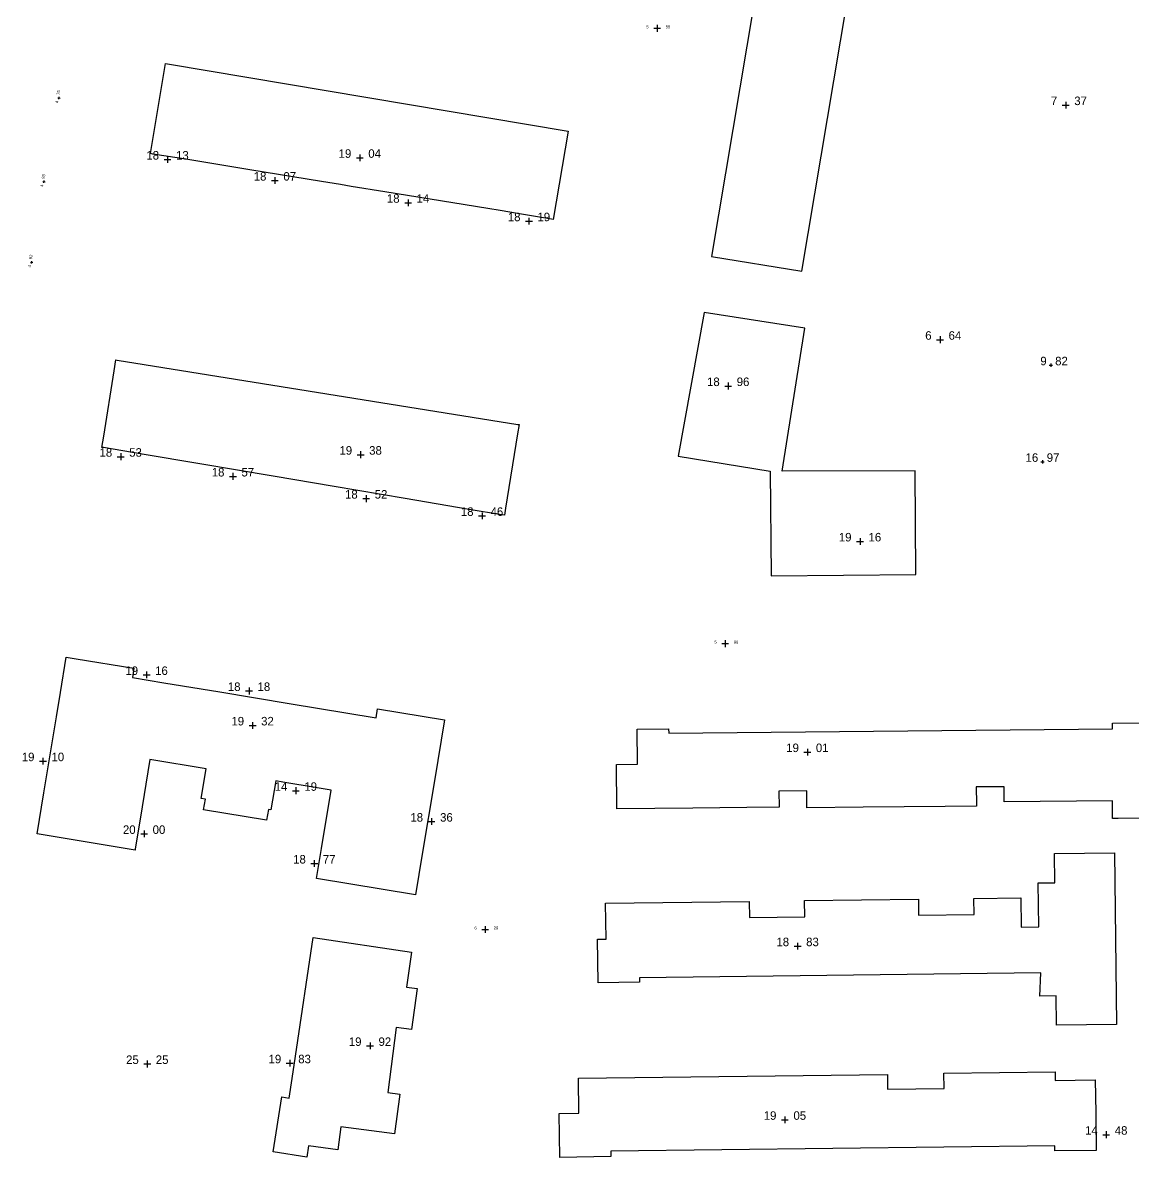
# Model space of a CAD drawing. Header units: inches. Extents: x 179019 to 255520, y 666000 to 809980.
# Drawn here: x 255200 to 255330.5, y 809463.5 to 809596.8 of the extents above; entities that cross this region are included whole.
import ezdxf
from ezdxf.enums import TextEntityAlignment as Align

# ---------------------------------------------------------------- set-up
doc = ezdxf.new("R2010")
doc.units = ezdxf.units.IN
doc.header["$MEASUREMENT"] = 0
for name, color, linetype in [('building levels', 6, 'Continuous'), ('orig buildings', 3, 'Continuous'), ('street levels', 5, 'Continuous')]:
    doc.layers.add(name, color=color, linetype=linetype)
doc.styles.add('hebtxt', font='hebtxt')

# ---------------------------------------------------------------- blocks, each defined once
blk = doc.blocks.new('1505')
for points in [[(-0.4, 0), (0.4, 0)], [(0, 0.4), (0, -0.4)]]:
    blk.add_lwpolyline(points)
at = {"style": 'hebtxt'}
blk.add_attdef('METER', text='', height=2, dxfattribs=at).set_placement((-1, 0), align=Align.RIGHT)
blk.add_attdef('CENTIMETER', (1, 0), '', height=2, dxfattribs=at)
blk = doc.blocks.new('1503')
for points in [[(-0.4, 0), (0.4, 0)], [(0, 0.4), (0, -0.4)]]:
    blk.add_lwpolyline(points)
at = {"style": 'hebtxt'}
blk.add_attdef('METER', text='', height=2, dxfattribs=at).set_placement((-1, 0), align=Align.RIGHT)
blk.add_attdef('CENTIMETER', (1, 0), '', height=2, dxfattribs=at)

msp = doc.modelspace()

# ---------------------------------------------------------------- linework, layer by layer
at = {"layer": 'orig buildings'}
for points, elevation in [([(255291.53, 809567.59), (255299.82, 809617), (255289.22, 809618.78), (255280.92, 809569.31), (255291.53, 809567.59)], 19.83), ([(255291.89, 809560.88), (255280.06, 809562.73), (255277.03, 809545.85), (255287.8, 809544.09), (255287.92, 809531.8), (255304.93, 809531.96), (255304.85, 809544.15), (255289.22, 809544.12)], 20.07), ([(255319.6, 809485.19), (255272.47, 809484.61), (255272.47, 809484.08), (255267.61, 809484.02), (255267.55, 809489.12), (255268.55, 809489.14), (255268.49, 809493.35), (255285.34, 809493.55), (255285.37, 809491.67), (255291.88, 809491.75), (255291.86, 809493.67), (255305.22, 809493.83), (255305.24, 809491.94), (255311.76, 809492.02), (255311.74, 809493.91), (255317.27, 809493.98), (255317.31, 809490.55), (255319.36, 809490.57), (255319.3, 809495.74), (255321.24, 809495.77), (255321.2, 809499.18), (255328.26, 809499.26), (255328.51, 809479.12), (255321.44, 809479.03), (255321.39, 809482.48), (255319.49, 809482.45), (255319.6, 809485.19)], 20.15)]:
    msp.add_lwpolyline(points, close=True, dxfattribs=dict(at, elevation=elevation))
for points in [[(255264.08, 809584.04, 20.01), (255262.34, 809573.68, 20.02), (255262.12, 809573.72, 20.02), (255258.14, 809574.37, 20.03), (255256.1, 809574.7, 20.03), (255254.65, 809574.94, 20.03), (255250.55, 809575.61, 20.04), (255242.57, 809576.91, 20.05), (255238.61, 809577.55, 20.06), (255237.34, 809577.76, 20.06), (255235.13, 809578.12, 20.07), (255226.69, 809579.5, 20.08), (255219.17, 809580.73, 20.09), (255215.31, 809581.35, 20.1), (255215.02, 809581.4, 20.1), (255216.8, 809591.98, 20.13), (255217.05, 809591.94, 20.13), (255264.08, 809584.04, 20.01)], [(255256.25, 809538.98, 20.51), (255252.46, 809539.62, 20.51), (255244.95, 809540.89, 20.51), (255236.6, 809542.3, 20.51), (255229.44, 809543.51, 20.51), (255220.82, 809544.96, 20.52), (255214.05, 809546.11, 20.52), (255209.52, 809546.87, 20.52), (255209.33, 809546.9, 20.52), (255209.54, 809548.2, 20.5), (255210.78, 809555.89, 20.41), (255210.98, 809557.17, 20.39), (255211.11, 809557.15, 20.39), (255258.19, 809549.59, 20.52), (255258.32, 809549.57, 20.52), (255258.15, 809548.47, 20.52), (255256.75, 809539.75, 20.51), (255256.61, 809538.92, 20.51)], [(255249.56, 809514.88, 20.1), (255248.38, 809507.73, 20.15), (255246.95, 809499.13, 20.2), (255246.16, 809494.33, 20.23), (255234.55, 809496.26, 20.18), (255235.13, 809499.77, 20.15), (255236.27, 809506.65, 20.09), (255234.61, 809506.92, 20.11), (255230.57, 809507.59, 20.16), (255229.75, 809507.72, 20.17), (255229.19, 809504.32, 20.46), (255228.88, 809504.37, 20.51), (255228.67, 809503.1, 19.46), (255221.27, 809504.32, 19.58), (255221.48, 809505.56, 20.44), (255220.99, 809505.64, 20.36), (255221.57, 809509.15, 20.25), (255214.97, 809510.24, 20.27), (255213.82, 809503.24, 20.63), (255213.25, 809499.76, 20.8), (255213.22, 809499.6, 20.81), (255201.73, 809501.5, 20.86), (255202.52, 809506.32, 20.87), (255203.99, 809515.23, 20.9), (255204.46, 809518.11, 20.91), (255205.15, 809522.26, 20.92), (255206.32, 809522.07, 20.86), (255213.1, 809520.95, 20.54), (255212.93, 809519.87, 20.57), (255216.6, 809519.26, 20.53), (255223.17, 809518.18, 20.47), (255231.34, 809516.83, 20.38), (255241.54, 809515.15, 20.28), (255241.71, 809516.18, 20.28), (255249.56, 809514.88, 20.1)], [(255237.03, 809464.4, 20.36), (255233.59, 809464.86, 20.44), (255233.39, 809463.53, 19.85), (255229.46, 809464.15, 19.82), (255230.46, 809470.6, 20.2), (255231.32, 809470.47, 20.87), (255231.68, 809472.76, 20.89), (255232.07, 809475.41, 20.91), (255234.14, 809489.33, 21.03), (255245.69, 809487.62, 21.03), (255245.09, 809483.51, 20.76), (255246.34, 809483.34, 19.94), (255245.7, 809478.53, 19.97), (255243.91, 809478.76, 21), (255242.93, 809471.12, 21.05), (255244.32, 809470.94, 19.97), (255243.71, 809466.27, 19.9), (255237.39, 809467.09, 20.83), (255237.03, 809464.4, 20.36)], [(255269.11, 809464.25, 19.87), (255269.12, 809463.59, 18.42), (255263.1, 809463.51, 18.42), (255263.04, 809468.66, 18.24), (255265.36, 809468.69, 19.99), (255265.31, 809472.82, 20.03), (255301.58, 809473.26, 19.88), (255301.61, 809471.51, 19.83), (255308.25, 809471.59, 19.92), (255308.23, 809473.41, 19.89), (255321.28, 809473.56, 19.88), (255321.29, 809472.54, 19.87), (255326, 809472.6, 19.75), (255326.05, 809468.75, 17.93), (255326.1, 809464.33, 15.84), (255321.25, 809464.28, 19.88), (255321.25, 809464.87, 19.88), (255269.11, 809464.25, 19.87)]]:
    msp.add_polyline3d(points, close=True, dxfattribs=at)
msp.add_polyline3d([(255332.03, 809503.34, 17.88), (255328.67, 809503.31, 17.91), (255328.03, 809503.3, 17.91), (255328.02, 809503.64, 18.22), (255328.01, 809505.4, 19.8), (255315.3, 809505.27, 19.42), (255315.28, 809507.04, 19.48), (255312.02, 809507.01, 18.35), (255312.04, 809505.02, 18.43), (255312.04, 809504.75, 18.44), (255308.36, 809504.71, 18.64), (255298.72, 809504.62, 19.17), (255292.14, 809504.56, 19.53), (255292.14, 809504.74, 19.56), (255292.12, 809506.54, 19.84), (255288.84, 809506.51, 19.88), (255288.86, 809504.63, 19.88), (255285.07, 809504.59, 19.62), (255278.74, 809504.53, 19.18), (255269.81, 809504.43, 18.56), (255269.76, 809509.66, 18.69), (255272.23, 809509.69, 19.95), (255272.19, 809513.81, 19.96), (255275.89, 809513.85, 19.86), (255275.9, 809513.34, 19.8), (255328.04, 809513.85, 19.8), (255328.04, 809513.85, 19.8), (255328.03, 809514.51, 19.94), (255331.92, 809514.55, 19.94)], dxfattribs=at)

# ---------------------------------------------------------------- block references
at = {"layer": 'building levels'}
ref = msp.add_blockref('1505', (255322.53, 809587.1, 7.37), dxfattribs=at)
ref.add_attrib('METER', '7', dxfattribs={"layer": '0', "height": 1, "style": 'hebtxt'}).set_placement((255321.53, 809587.1, 7.37), align=Align.RIGHT)
ref.add_attrib('CENTIMETER', '37', (255323.53, 809587.1, 7.37), dxfattribs={"layer": '0', "height": 1, "style": 'hebtxt'})
ref = msp.add_blockref('1505', (255217.04, 809580.7, 18.13), dxfattribs=at)
ref.add_attrib('METER', '18', dxfattribs={"layer": '0', "height": 1, "style": 'hebtxt'}).set_placement((255216.04, 809580.7, 18.13), align=Align.RIGHT)
ref.add_attrib('CENTIMETER', '13', (255218.04, 809580.7, 18.13), dxfattribs={"layer": '0', "height": 1, "style": 'hebtxt'})
ref = msp.add_blockref('1505', (255239.62, 809580.91, 19.04), dxfattribs=at)
ref.add_attrib('METER', '19', dxfattribs={"layer": '0', "height": 1, "style": 'hebtxt'}).set_placement((255238.62, 809580.91, 19.04), align=Align.RIGHT)
ref.add_attrib('CENTIMETER', '04', (255240.62, 809580.91, 19.04), dxfattribs={"layer": '0', "height": 1, "style": 'hebtxt'})
ref = msp.add_blockref('1505', (255229.65, 809578.24, 18.07), dxfattribs=at)
ref.add_attrib('METER', '18', dxfattribs={"layer": '0', "height": 1, "style": 'hebtxt'}).set_placement((255228.65, 809578.23, 18.07), align=Align.RIGHT)
ref.add_attrib('CENTIMETER', '07', (255230.65, 809578.23, 18.07), dxfattribs={"layer": '0', "height": 1, "style": 'hebtxt'})
ref = msp.add_blockref('1505', (255245.29, 809575.63, 18.14), dxfattribs=at)
ref.add_attrib('METER', '18', dxfattribs={"layer": '0', "height": 1, "style": 'hebtxt'}).set_placement((255244.29, 809575.63, 18.14), align=Align.RIGHT)
ref.add_attrib('CENTIMETER', '14', (255246.29, 809575.63, 18.14), dxfattribs={"layer": '0', "height": 1, "style": 'hebtxt'})
ref = msp.add_blockref('1505', (255259.49, 809573.46, 18.19), dxfattribs=at)
ref.add_attrib('METER', '18', dxfattribs={"layer": '0', "height": 1, "style": 'hebtxt'}).set_placement((255258.49, 809573.46, 18.19), align=Align.RIGHT)
ref.add_attrib('CENTIMETER', '19', (255260.49, 809573.46, 18.19), dxfattribs={"layer": '0', "height": 1, "style": 'hebtxt'})
ref = msp.add_blockref('1505', (255307.77, 809559.54, 6.64), dxfattribs=at)
ref.add_attrib('METER', '6', dxfattribs={"layer": '0', "height": 1, "style": 'hebtxt'}).set_placement((255306.77, 809559.54, 6.64), align=Align.RIGHT)
ref.add_attrib('CENTIMETER', '64', (255308.77, 809559.54, 6.64), dxfattribs={"layer": '0', "height": 1, "style": 'hebtxt'})
at = {"layer": 'building levels', "xscale": 0.5, "yscale": 0.5, "zscale": 0.5}
for p, values in [((255320.79, 809556.54, 9.82), {'METER': '9', 'CENTIMETER': '82'}), ((255319.8, 809545.2, 16.97), {'METER': '16', 'CENTIMETER': '97'})]:
    msp.add_blockref('1505', p, dxfattribs=at).add_auto_attribs(values)
at = {"layer": 'building levels'}
ref = msp.add_blockref('1505', (255282.89, 809554.1, 18.96), dxfattribs=at)
ref.add_attrib('METER', '18', dxfattribs={"layer": '0', "height": 1, "style": 'hebtxt'}).set_placement((255281.89, 809554.1, 18.96), align=Align.RIGHT)
ref.add_attrib('CENTIMETER', '96', (255283.89, 809554.1, 18.96), dxfattribs={"layer": '0', "height": 1, "style": 'hebtxt'})
ref = msp.add_blockref('1505', (255239.72, 809546.04, 19.38), dxfattribs=at)
ref.add_attrib('METER', '19', dxfattribs={"layer": '0', "height": 1, "style": 'hebtxt'}).set_placement((255238.72, 809546.04, 19.38), align=Align.RIGHT)
ref.add_attrib('CENTIMETER', '38', (255240.72, 809546.04, 19.38), dxfattribs={"layer": '0', "height": 1, "style": 'hebtxt'})
ref = msp.add_blockref('1505', (255211.54, 809545.8, 18.53), dxfattribs=at)
ref.add_attrib('METER', '18', dxfattribs={"layer": '0', "height": 1, "style": 'hebtxt'}).set_placement((255210.54, 809545.8, 18.53), align=Align.RIGHT)
ref.add_attrib('CENTIMETER', '53', (255212.54, 809545.8, 18.53), dxfattribs={"layer": '0', "height": 1, "style": 'hebtxt'})
ref = msp.add_blockref('1505', (255224.72, 809543.49, 18.57), dxfattribs=at)
ref.add_attrib('METER', '18', dxfattribs={"layer": '0', "height": 1, "style": 'hebtxt'}).set_placement((255223.72, 809543.48, 18.57), align=Align.RIGHT)
ref.add_attrib('CENTIMETER', '57', (255225.72, 809543.48, 18.57), dxfattribs={"layer": '0', "height": 1, "style": 'hebtxt'})
ref = msp.add_blockref('1505', (255240.37, 809540.88, 18.52), dxfattribs=at)
ref.add_attrib('METER', '18', dxfattribs={"layer": '0', "height": 1, "style": 'hebtxt'}).set_placement((255239.37, 809540.88, 18.52), align=Align.RIGHT)
ref.add_attrib('CENTIMETER', '52', (255241.37, 809540.88, 18.52), dxfattribs={"layer": '0', "height": 1, "style": 'hebtxt'})
ref = msp.add_blockref('1505', (255253.98, 809538.85, 18.46), dxfattribs=at)
ref.add_attrib('METER', '18', dxfattribs={"layer": '0', "height": 1, "style": 'hebtxt'}).set_placement((255252.98, 809538.85, 18.46), align=Align.RIGHT)
ref.add_attrib('CENTIMETER', '46', (255254.98, 809538.85, 18.46), dxfattribs={"layer": '0', "height": 1, "style": 'hebtxt'})
ref = msp.add_blockref('1505', (255298.37, 809535.85, 19.16), dxfattribs=at)
ref.add_attrib('METER', '19', dxfattribs={"layer": '0', "height": 1, "style": 'hebtxt'}).set_placement((255297.37, 809535.85, 19.16), align=Align.RIGHT)
ref.add_attrib('CENTIMETER', '16', (255299.37, 809535.85, 19.16), dxfattribs={"layer": '0', "height": 1, "style": 'hebtxt'})
ref = msp.add_blockref('1505', (255214.58, 809520.18, 19.16), dxfattribs=at)
ref.add_attrib('METER', '19', dxfattribs={"layer": '0', "height": 1, "style": 'hebtxt'}).set_placement((255213.58, 809520.17, 19.16), align=Align.RIGHT)
ref.add_attrib('CENTIMETER', '16', (255215.58, 809520.17, 19.16), dxfattribs={"layer": '0', "height": 1, "style": 'hebtxt'})
ref = msp.add_blockref('1505', (255226.61, 809518.29, 18.18), dxfattribs=at)
ref.add_attrib('METER', '18', dxfattribs={"layer": '0', "height": 1, "style": 'hebtxt'}).set_placement((255225.61, 809518.29, 18.18), align=Align.RIGHT)
ref.add_attrib('CENTIMETER', '18', (255227.61, 809518.29, 18.18), dxfattribs={"layer": '0', "height": 1, "style": 'hebtxt'})
ref = msp.add_blockref('1505', (255227.03, 809514.24, 19.32), dxfattribs=at)
ref.add_attrib('METER', '19', dxfattribs={"layer": '0', "height": 1, "style": 'hebtxt'}).set_placement((255226.03, 809514.24, 19.32), align=Align.RIGHT)
ref.add_attrib('CENTIMETER', '32', (255228.03, 809514.24, 19.32), dxfattribs={"layer": '0', "height": 1, "style": 'hebtxt'})
ref = msp.add_blockref('1505', (255202.41, 809510.04, 19.1), dxfattribs=at)
ref.add_attrib('METER', '19', dxfattribs={"layer": '0', "height": 1, "style": 'hebtxt'}).set_placement((255201.41, 809510.04, 19.1), align=Align.RIGHT)
ref.add_attrib('CENTIMETER', '10', (255203.41, 809510.04, 19.1), dxfattribs={"layer": '0', "height": 1, "style": 'hebtxt'})
ref = msp.add_blockref('1505', (255292.19, 809511.11, 19.01), dxfattribs=at)
ref.add_attrib('METER', '19', dxfattribs={"layer": '0', "height": 1, "style": 'hebtxt'}).set_placement((255291.19, 809511.11, 19.01), align=Align.RIGHT)
ref.add_attrib('CENTIMETER', '01', (255293.19, 809511.11, 19.01), dxfattribs={"layer": '0', "height": 1, "style": 'hebtxt'})
ref = msp.add_blockref('1505', (255232.11, 809506.57, 14.19), dxfattribs=at)
ref.add_attrib('METER', '14', dxfattribs={"layer": '0', "height": 1, "style": 'hebtxt'}).set_placement((255231.11, 809506.56, 14.19), align=Align.RIGHT)
ref.add_attrib('CENTIMETER', '19', (255233.11, 809506.56, 14.19), dxfattribs={"layer": '0', "height": 1, "style": 'hebtxt'})
ref = msp.add_blockref('1505', (255248.05, 809502.95, 18.36), dxfattribs=at)
ref.add_attrib('METER', '18', dxfattribs={"layer": '0', "height": 1, "style": 'hebtxt'}).set_placement((255247.05, 809502.94, 18.36), align=Align.RIGHT)
ref.add_attrib('CENTIMETER', '36', (255249.05, 809502.94, 18.36), dxfattribs={"layer": '0', "height": 1, "style": 'hebtxt'})
ref = msp.add_blockref('1505', (255214.29, 809501.5, 20), dxfattribs=at)
ref.add_attrib('METER', '20', dxfattribs={"layer": '0', "height": 1, "style": 'hebtxt'}).set_placement((255213.29, 809501.5, 20), align=Align.RIGHT)
ref.add_attrib('CENTIMETER', '00', (255215.29, 809501.5, 20), dxfattribs={"layer": '0', "height": 1, "style": 'hebtxt'})
ref = msp.add_blockref('1505', (255234.28, 809498.02, 18.77), dxfattribs=at)
ref.add_attrib('METER', '18', dxfattribs={"layer": '0', "height": 1, "style": 'hebtxt'}).set_placement((255233.28, 809498.02, 18.77), align=Align.RIGHT)
ref.add_attrib('CENTIMETER', '77', (255235.28, 809498.02, 18.77), dxfattribs={"layer": '0', "height": 1, "style": 'hebtxt'})
ref = msp.add_blockref('1505', (255291.04, 809488.31, 18.83), dxfattribs=at)
ref.add_attrib('METER', '18', dxfattribs={"layer": '0', "height": 1, "style": 'hebtxt'}).set_placement((255290.04, 809488.31, 18.83), align=Align.RIGHT)
ref.add_attrib('CENTIMETER', '83', (255292.04, 809488.31, 18.83), dxfattribs={"layer": '0', "height": 1, "style": 'hebtxt'})
ref = msp.add_blockref('1505', (255240.82, 809476.6, 19.92), dxfattribs=at)
ref.add_attrib('METER', '19', dxfattribs={"layer": '0', "height": 1, "style": 'hebtxt'}).set_placement((255239.82, 809476.6, 19.92), align=Align.RIGHT)
ref.add_attrib('CENTIMETER', '92', (255241.82, 809476.6, 19.92), dxfattribs={"layer": '0', "height": 1, "style": 'hebtxt'})
ref = msp.add_blockref('1505', (255214.66, 809474.48, 25.25), dxfattribs=at)
ref.add_attrib('METER', '25', dxfattribs={"layer": '0', "height": 1, "style": 'hebtxt'}).set_placement((255213.66, 809474.48, 25.25), align=Align.RIGHT)
ref.add_attrib('CENTIMETER', '25', (255215.66, 809474.48, 25.25), dxfattribs={"layer": '0', "height": 1, "style": 'hebtxt'})
ref = msp.add_blockref('1505', (255231.39, 809474.57, 19.83), dxfattribs=at)
ref.add_attrib('METER', '19', dxfattribs={"layer": '0', "height": 1, "style": 'hebtxt'}).set_placement((255230.39, 809474.56, 19.83), align=Align.RIGHT)
ref.add_attrib('CENTIMETER', '83', (255232.39, 809474.56, 19.83), dxfattribs={"layer": '0', "height": 1, "style": 'hebtxt'})
ref = msp.add_blockref('1505', (255289.55, 809467.92, 19.05), dxfattribs=at)
ref.add_attrib('METER', '19', dxfattribs={"layer": '0', "height": 1, "style": 'hebtxt'}).set_placement((255288.55, 809467.92, 19.05), align=Align.RIGHT)
ref.add_attrib('CENTIMETER', '05', (255290.55, 809467.92, 19.05), dxfattribs={"layer": '0', "height": 1, "style": 'hebtxt'})
ref = msp.add_blockref('1505', (255327.29, 809466.17, 14.48), dxfattribs=at)
ref.add_attrib('METER', '14', dxfattribs={"layer": '0', "height": 1, "style": 'hebtxt'}).set_placement((255326.29, 809466.17, 14.48), align=Align.RIGHT)
ref.add_attrib('CENTIMETER', '48', (255328.29, 809466.17, 14.48), dxfattribs={"layer": '0', "height": 1, "style": 'hebtxt'})
at = {"layer": 'street levels'}
ref = msp.add_blockref('1503', (255274.54, 809596.12, 5.55), dxfattribs=at)
ref.add_attrib('METER', '5', dxfattribs={"layer": '0', "height": 0.35, "style": 'hebtxt'}).set_placement((255273.54, 809596.12, 5.55), align=Align.RIGHT)
ref.add_attrib('CENTIMETER', '55', (255275.54, 809596.12, 5.55), dxfattribs={"layer": '0', "height": 0.35, "style": 'hebtxt'})
ref = msp.add_blockref('1503', (255204.29, 809587.94, -5.86), dxfattribs=dict(at, xscale=0.35, yscale=0.35, zscale=0.35, rotation=80.67572428539924))
ref.add_attrib('METER', '4', dxfattribs={"layer": '0', "height": 0.35, "rotation": 80.6757, "style": 'hebtxt'}).set_placement((255204.24, 809587.59, -5.86), align=Align.RIGHT)
ref.add_attrib('CENTIMETER', '75', (255204.35, 809588.28, -5.86), dxfattribs={"layer": '0', "height": 0.35, "rotation": 80.6757, "style": 'hebtxt'})
ref = msp.add_blockref('1503', (255202.54, 809578.09, -5.77), dxfattribs=dict(at, xscale=0.35, yscale=0.35, zscale=0.35, rotation=80.82718925768873))
ref.add_attrib('METER', '4', dxfattribs={"layer": '0', "height": 0.35, "rotation": 80.8272, "style": 'hebtxt'}).set_placement((255202.48, 809577.74, -5.77), align=Align.RIGHT)
ref.add_attrib('CENTIMETER', '83', (255202.6, 809578.43, -5.77), dxfattribs={"layer": '0', "height": 0.35, "rotation": 80.8272, "style": 'hebtxt'})
ref = msp.add_blockref('1503', (255201.07, 809568.64, -5.68), dxfattribs=dict(at, xscale=0.35, yscale=0.35, zscale=0.35, rotation=81.93371531005215))
ref.add_attrib('METER', '4', dxfattribs={"layer": '0', "height": 0.35, "rotation": 81.9337, "style": 'hebtxt'}).set_placement((255201.02, 809568.29, -5.68), align=Align.RIGHT)
ref.add_attrib('CENTIMETER', '92', (255201.12, 809568.98, -5.68), dxfattribs={"layer": '0', "height": 0.35, "rotation": 81.9337, "style": 'hebtxt'})
ref = msp.add_blockref('1503', (255282.54, 809523.85, 5.89), dxfattribs=at)
ref.add_attrib('METER', '5', dxfattribs={"layer": '0', "height": 0.35, "style": 'hebtxt'}).set_placement((255281.54, 809523.85, 5.89), align=Align.RIGHT)
ref.add_attrib('CENTIMETER', '89', (255283.54, 809523.85, 5.89), dxfattribs={"layer": '0', "height": 0.35, "style": 'hebtxt'})
ref = msp.add_blockref('1503', (255254.35, 809490.28, 6.29), dxfattribs=at)
ref.add_attrib('METER', '6', dxfattribs={"layer": '0', "height": 0.35, "style": 'hebtxt'}).set_placement((255253.35, 809490.28, 6.29), align=Align.RIGHT)
ref.add_attrib('CENTIMETER', '29', (255255.35, 809490.28, 6.29), dxfattribs={"layer": '0', "height": 0.35, "style": 'hebtxt'})

doc.saveas('drawing.dxf')
